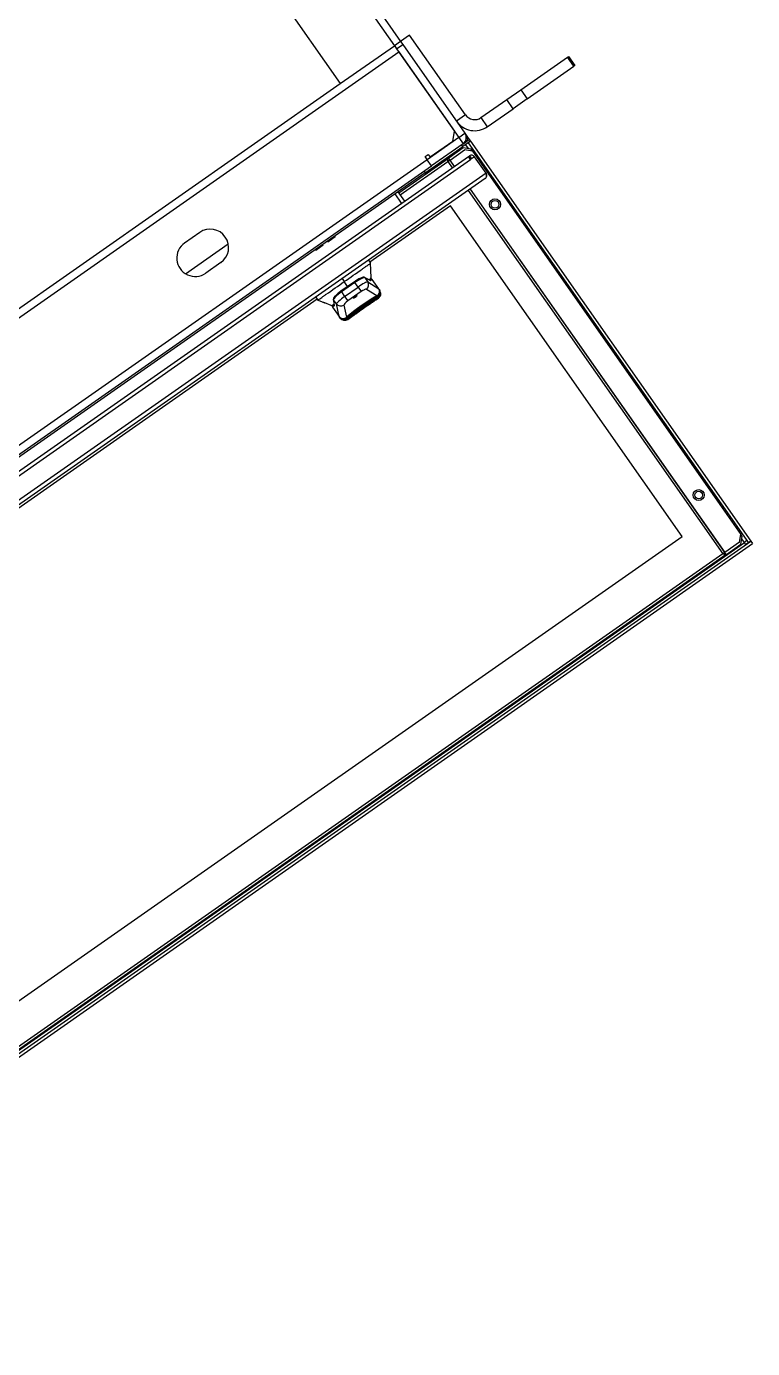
# Model space of a CAD drawing. Header units: millimetres. Extents: x 152904052 to 153933663, y 538271515 to 539240469.
# Drawn here: x 153348383 to 153348778, y 538942242 to 538942961 of the extents above; entities that cross this region are included whole.
import ezdxf

# ---------------------------------------------------------------- set-up
doc = ezdxf.new("R2010")
doc.units = ezdxf.units.MM
doc.layers.add('POWR', color=5, linetype='Continuous')

msp = doc.modelspace()

# ---------------------------------------------------------------- linework, layer by layer
at = {"layer": 'POWR', "color": 7}
for p, q in [((153348116.39, 538943624.2), (153348586.72, 538942952.5)), ((153348113.03, 538943621.85), (153348583.36, 538942950.14)), ((153348083.62, 538943601.26), (153348553.96, 538942929.55)), ((153348591.64, 538942955.94), (153348586.72, 538942952.5)), ((153348622.04, 538942912.52), (153348591.64, 538942955.94)), ((153346790.22, 538941689.56), (153348585.8, 538942946.84)), ((153348553.96, 538942929.55), (153348583.36, 538942950.14)), ((153348586.72, 538942952.5), (153348583.36, 538942950.14)), ((153348583.45, 538942950.2), (153348584.59, 538942948.56)), ((153348584.59, 538942948.56), (153348587.87, 538942950.86)), ((153348584.59, 538942948.56), (153348618.38, 538942900.31)), ((153348585.8, 538942946.84), (153348616.02, 538942903.67)), ((153348586.72, 538942952.5), (153348587.87, 538942950.86)), ((153348587.87, 538942950.86), (153348621.65, 538942902.61)), ((153348652.05, 538942926.22), (153348677.38, 538942943.95)), ((153348677.38, 538942943.95), (153348677.9, 538942944.32)), ((153348680.82, 538942939.03), (153348677.38, 538942943.95)), ((153348677.9, 538942944.32), (153348681.35, 538942939.4)), ((153348655.49, 538942921.3), (153348680.82, 538942939.03)), ((153348681.35, 538942939.4), (153348680.82, 538942939.03)), ((153347708.18, 538942337.33), (153348553.96, 538942929.55)), ((153348644.39, 538942920.85), (153348652.05, 538942926.22)), ((153348652.05, 538942926.22), (153348655.49, 538942921.3)), ((153348630.39, 538942911.05), (153348644.39, 538942920.85)), ((153348647.83, 538942915.93), (153348644.39, 538942920.85)), ((153348655.49, 538942921.3), (153348647.83, 538942915.93)), ((153348622.04, 538942912.52), (153348617.12, 538942909.08)), ((153348630.39, 538942911.05), (153348633.83, 538942906.13)), ((153348633.83, 538942906.13), (153348647.83, 538942915.93)), ((153348615.04, 538942898.1), (153348616.02, 538942903.67)), ((153348618.35, 538942900.18), (153348601.23, 538942888.19)), ((153348615.04, 538942898.1), (153348602.76, 538942889.5)), ((153348620.65, 538942896.9), (153348603.53, 538942884.91)), ((153348618.35, 538942900.18), (153348620.65, 538942896.9)), ((153348618.38, 538942900.31), (153348621.65, 538942902.61)), ((153348620.6, 538942895.4), (153348619.91, 538942896.38)), ((153348624.69, 538942898.27), (153348620.6, 538942895.4)), ((153348620.65, 538942896.9), (153348624, 538942899.25)), ((153348621.65, 538942902.61), (153348622.8, 538942900.97)), ((153348621.99, 538942898.47), (153348622.28, 538942898.05)), ((153348623.73, 538942894.06), (153348622.07, 538942896.43)), ((153348622.37, 538942900.67), (153348622.8, 538942900.97)), ((153348622.66, 538942898.38), (153348622.69, 538942898.33)), ((153348622.8, 538942900.97), (153348624, 538942899.25)), ((153348623.38, 538942897.35), (153348775.67, 538942679.86)), ((153348624, 538942899.25), (153348624.69, 538942898.27)), ((153348624.69, 538942898.27), (153348776.98, 538942680.78)), ((153347731.94, 538942265.4), (153348623.59, 538942889.89)), ((153348600.03, 538942889.91), (153348601.67, 538942891.06)), ((153348601.17, 538942888.27), (153348600.03, 538942889.91)), ((153348600.12, 538942881.06), (153348620.6, 538942895.4)), ((153348601.67, 538942891.06), (153348602.76, 538942889.5)), ((153348620.81, 538942894.57), (153348612.86, 538942889.01)), ((153348613.59, 538942887.97), (153348621.54, 538942893.53)), ((153348624.99, 538942893.84), (153348620.81, 538942894.57)), ((153348625.72, 538942892.79), (153348621.54, 538942893.53)), ((153348623.59, 538942889.89), (153348623.65, 538942889.93)), ((153348624.74, 538942888.25), (153348623.59, 538942889.89)), ((153348623.65, 538942889.93), (153348624.17, 538942890.29)), ((153348624.8, 538942888.29), (153348623.65, 538942889.93)), ((153348624.17, 538942890.29), (153348625.32, 538942888.65)), ((153348626.96, 538942889.8), (153348624.74, 538942888.25)), ((153348625.72, 538942892.79), (153348624.99, 538942893.84)), ((153348625.72, 538942892.79), (153348771.67, 538942684.35)), ((153348633.21, 538942880.87), (153348626.96, 538942889.8)), ((153346840, 538941655.08), (153348601.17, 538942888.27)), ((153346842.35, 538941651.72), (153348603.53, 538942884.91)), ((153347733.09, 538942263.77), (153348624.74, 538942888.25)), ((153348585.83, 538942870.08), (153348612.78, 538942888.95)), ((153348586.58, 538942869.02), (153348612.46, 538942887.14)), ((153348599.43, 538942882.04), (153348600.12, 538942881.06)), ((153348601.17, 538942888.27), (153348601.23, 538942888.19)), ((153348603.53, 538942884.91), (153348601.23, 538942888.19)), ((153348612.46, 538942887.14), (153348613.47, 538942887.97)), ((153348613.53, 538942887.89), (153348612.46, 538942887.14)), ((153348612.46, 538942887.14), (153348614.84, 538942883.75)), ((153348613.51, 538942887.91), (153348612.76, 538942887.38)), ((153348612.78, 538942888.95), (153348612.86, 538942889.01)), ((153348612.78, 538942888.95), (153348613.47, 538942887.97)), ((153348613.59, 538942887.97), (153348613.51, 538942887.91)), ((153348613.53, 538942887.89), (153348615.9, 538942884.5)), ((153348615.98, 538942884.56), (153348613.59, 538942887.97)), ((153348633.21, 538942880.87), (153347737.13, 538942253.29)), ((153348632.7, 538942877.95), (153347740.05, 538942252.77)), ((153348600.12, 538942881.06), (153347750.25, 538942285.97)), ((153348628.72, 538942875.04), (153348628.66, 538942875.12)), ((153348587.31, 538942864.48), (153348583.74, 538942869.59)), ((153348588.95, 538942865.62), (153348585.37, 538942870.74)), ((153348621.58, 538942870.04), (153348621.52, 538942870.12)), ((153348623.5, 538942871.38), (153348761.82, 538942673.83)), ((153348623.85, 538942871.63), (153348623.79, 538942871.71)), ((153348624.56, 538942872.13), (153348762.89, 538942674.58)), ((153348762.99, 538942674.61), (153348624.64, 538942872.19)), ((153348625.55, 538942872.82), (153348625.49, 538942872.9)), ((153348627.62, 538942874.27), (153348627.56, 538942874.35)), ((153348613.82, 538942863.06), (153348570.08, 538942832.43)), ((153348608.84, 538942861.11), (153348608.78, 538942861.2)), ((153348739.66, 538942683.35), (153348613.82, 538942863.06)), ((153348614.44, 538942865.04), (153348614.38, 538942865.12)), ((153348615.54, 538942865.81), (153348615.48, 538942865.89)), ((153348617.61, 538942867.26), (153348617.55, 538942867.34)), ((153348597.72, 538942853.33), (153348597.67, 538942853.41)), ((153348601.69, 538942856.11), (153348601.64, 538942856.19)), ((153348602.75, 538942856.85), (153348602.69, 538942856.93)), ((153348605.66, 538942858.89), (153348605.61, 538942858.97)), ((153348606.63, 538942859.57), (153348606.57, 538942859.65)), ((153348477.57, 538942848.6), (153348469.38, 538942842.87)), ((153348547.15, 538942843.55), (153348551.25, 538942846.42)), ((153348551.05, 538942846.7), (153348551.25, 538942846.42)), ((153348588.95, 538942847.19), (153348588.89, 538942847.27)), ((153348594.55, 538942851.11), (153348594.49, 538942851.19)), ((153348469.84, 538942826.18), (153348493.1, 538942842.47)), ((153348540.6, 538942838.96), (153348540.4, 538942839.25)), ((153348540.6, 538942838.96), (153348544.69, 538942841.83)), ((153348544.69, 538942841.83), (153348544.5, 538942842.11)), ((153348546.95, 538942843.83), (153348547.15, 538942843.55)), ((153348581.81, 538942842.19), (153348581.75, 538942842.27)), ((153348584.08, 538942843.78), (153348584.02, 538942843.86)), ((153348489.05, 538942832.22), (153348480.85, 538942826.48)), ((153348567.26, 538942832), (153348567.2, 538942832.08)), ((153348569.07, 538942833.26), (153348569.01, 538942833.34)), ((153348569.3, 538942833.55), (153348570.45, 538942831.91)), ((153348570.72, 538942824.11), (153348570.45, 538942831.91)), ((153348574.67, 538942837.18), (153348574.61, 538942837.27)), ((153348559.65, 538942826.67), (153348559.59, 538942826.75)), ((153348561.92, 538942828.26), (153348561.87, 538942828.34)), ((153348562.98, 538942829), (153348562.92, 538942829.08)), ((153348562.99, 538942828.99), (153348562.98, 538942829)), ((153348546.97, 538942817.79), (153348546.92, 538942817.87)), ((153348561.61, 538942821.8), (153348554.3, 538942816.68)), ((153348561.9, 538942821.39), (153348554.58, 538942816.27)), ((153348554.96, 538942823.51), (153348556.11, 538942821.87)), ((153348557.95, 538942819.24), (153348556.11, 538942821.87)), ((153348556.34, 538942813.76), (153348563.66, 538942818.88)), ((153348561.9, 538942821.39), (153348561.61, 538942821.8)), ((153348563.66, 538942818.88), (153348561.9, 538942821.39)), ((153348563.66, 538942818.88), (153348565.33, 538942816.49)), ((153348570.08, 538942822.67), (153348567.17, 538942824.17)), ((153348567.35, 538942824.01), (153348568.93, 538942821.75)), ((153348570.26, 538942822.51), (153348567.35, 538942824.01)), ((153348573.86, 538942814.07), (153348568.15, 538942817.66)), ((153348568.93, 538942821.75), (153348574.85, 538942818.03)), ((153348569.92, 538942822.75), (153348570.6, 538942823.23)), ((153348570.09, 538942822.66), (153348570.08, 538942822.67)), ((153348571.3, 538942823.1), (153348570.41, 538942822.48)), ((153348574.85, 538942818.03), (153348571.3, 538942823.1)), ((153348574.85, 538942818.03), (153348571.3, 538942823.1)), ((153348571.3, 538942823.1), (153348571.3, 538942823.1)), ((153348574.85, 538942818.03), (153348574.85, 538942818.03)), ((153348575.04, 538942817.68), (153348575.43, 538942817.12)), ((153348541.41, 538942812.36), (153348024.51, 538942450.42)), ((153348539.76, 538942812.74), (153348539.71, 538942812.82)), ((153348540.63, 538942813.47), (153348541.78, 538942811.83)), ((153348542.04, 538942814.33), (153348541.98, 538942814.41)), ((153348544.31, 538942815.92), (153348544.25, 538942816.01)), ((153348549.02, 538942808.91), (153348545.62, 538942810.28)), ((153348550.17, 538942812.26), (153348550.59, 538942809.01)), ((153348551.84, 538942809.78), (153348550.26, 538942812.04)), ((153348550.26, 538942812.04), (153348550.68, 538942808.79)), ((153348554.58, 538942816.27), (153348554.3, 538942816.68)), ((153348554.58, 538942816.27), (153348556.34, 538942813.76)), ((153348556.34, 538942813.76), (153348558.01, 538942811.37)), ((153348565.33, 538942816.49), (153348558.01, 538942811.37)), ((153348573.25, 538942811.92), (153348574.7, 538942812.94)), ((153348574.2, 538942813.65), (153348574.12, 538942813.76)), ((153348574.41, 538942813.34), (153348574.36, 538942813.43)), ((153348574.56, 538942813.13), (153348574.53, 538942813.17)), ((153348574.7, 538942812.94), (153348574.64, 538942813.02)), ((153348575.68, 538942814.51), (153348575.7, 538942814.54)), ((153348575.81, 538942814.6), (153348575.77, 538942814.46)), ((153348526.39, 538942803.37), (153348526.33, 538942803.45)), ((153348529.29, 538942805.41), (153348529.24, 538942805.49)), ((153348550.64, 538942808.64), (153348549.76, 538942808.02)), ((153348549.76, 538942808.02), (153348553.31, 538942802.95)), ((153348549.76, 538942808.02), (153348553.31, 538942802.95)), ((153348549.76, 538942808.02), (153348549.76, 538942808.02)), ((153348549.88, 538942808.72), (153348550.56, 538942809.19)), ((153348550.59, 538942809), (153348550.59, 538942809.01)), ((153348553.31, 538942802.95), (153348551.84, 538942809.78)), ((153348553.31, 538942802.95), (153348553.31, 538942802.95)), ((153348553.97, 538942802.09), (153348553.38, 538942802.94)), ((153348555.95, 538942809.11), (153348557.37, 538942802.53)), ((153348516.52, 538942796.46), (153348516.46, 538942796.54)), ((153348517.48, 538942797.13), (153348517.43, 538942797.22)), ((153348521.1, 538942799.66), (153348521.04, 538942799.75)), ((153348522.15, 538942800.4), (153348522.09, 538942800.49)), ((153348523.72, 538942801.51), (153348523.67, 538942801.59)), ((153348525.42, 538942802.69), (153348525.36, 538942802.78)), ((153348557.57, 538942802.17), (153348557.65, 538942802.06)), ((153348557.81, 538942801.84), (153348557.87, 538942801.75)), ((153348557.99, 538942801.59), (153348558.02, 538942801.54)), ((153348558.09, 538942801.43), (153348558.15, 538942801.35)), ((153348558.15, 538942801.35), (153348559.6, 538942802.37)), ((153348507.07, 538942789.84), (153348507.02, 538942789.93)), ((153348509.23, 538942791.36), (153348509.18, 538942791.44)), ((153348515.07, 538942795.44), (153348515.01, 538942795.53)), ((153348502.09, 538942786.35), (153348502.03, 538942786.44)), ((153348504.36, 538942787.95), (153348504.31, 538942788.03)), ((153348484.92, 538942774.33), (153348484.87, 538942774.41)), ((153348489.52, 538942777.55), (153348489.47, 538942777.63)), ((153348482.38, 538942772.55), (153348482.32, 538942772.63)), ((153348464.43, 538942759.98), (153348464.37, 538942760.06)), ((153348466.13, 538942761.17), (153348466.07, 538942761.25)), ((153348467.19, 538942761.91), (153348467.13, 538942761.99)), ((153348469.3, 538942763.39), (153348469.24, 538942763.47)), ((153348459.88, 538942756.79), (153348459.83, 538942756.88)), ((153348462.16, 538942758.39), (153348462.1, 538942758.47)), ((153348445.15, 538942746.48), (153348445.1, 538942746.56)), ((153348449.75, 538942749.7), (153348449.7, 538942749.78)), ((153348435.47, 538942739.69), (153348435.41, 538942739.78)), ((153348442.61, 538942744.7), (153348442.55, 538942744.78)), ((153348424.51, 538942732.02), (153348424.45, 538942732.1)), ((153348427.17, 538942733.88), (153348427.11, 538942733.96)), ((153348428.27, 538942734.65), (153348428.21, 538942734.74)), ((153348429.37, 538942735.43), (153348429.32, 538942735.51)), ((153348416.19, 538942726.19), (153348416.14, 538942726.28)), ((153348422.23, 538942730.42), (153348422.18, 538942730.51)), ((153348402.84, 538942716.84), (153348402.78, 538942716.92)), ((153348403.9, 538942717.58), (153348403.84, 538942717.66)), ((153348406.6, 538942719.47), (153348406.54, 538942719.56)), ((153348409.98, 538942721.84), (153348409.92, 538942721.93)), ((153348396.73, 538942712.56), (153348396.67, 538942712.64)), ((153348401.66, 538942716.02), (153348401.6, 538942716.1)), ((153348384.01, 538942703.66), (153348383.95, 538942703.74)), ((153348385.23, 538942704.51), (153348385.17, 538942704.59)), ((153348386.92, 538942705.69), (153348386.87, 538942705.78)), ((153348387.89, 538942706.37), (153348387.83, 538942706.45)), ((153348390.1, 538942707.92), (153348390.04, 538942708)), ((153347875.97, 538942049.77), (153348777.03, 538942680.7)), ((153347886.1, 538942085.68), (153348739.66, 538942683.35)), ((153348770.93, 538942680.18), (153348771.67, 538942684.35)), ((153348771.66, 538942679.14), (153348772.4, 538942683.31)), ((153348772.4, 538942683.31), (153348771.67, 538942684.35)), ((153348773.61, 538942680.01), (153348772.18, 538942682.06)), ((153348777, 538942680.75), (153348774.06, 538942678.7)), ((153348775.67, 538942679.86), (153348776.98, 538942680.78)), ((153348777, 538942680.75), (153348776.98, 538942680.78)), ((153348777, 538942680.75), (153348777.03, 538942680.7)), ((153348777.03, 538942680.7), (153348777.95, 538942679.39)), ((153347876.89, 538942048.46), (153348777.95, 538942679.39)), ((153347877.79, 538942052.75), (153348773.61, 538942680.01)), ((153348763.63, 538942673.51), (153347887.14, 538942059.79)), ((153348761.82, 538942673.83), (153347887.46, 538942061.6)), ((153348761.82, 538942673.83), (153348762.89, 538942674.58)), ((153348762.94, 538942674.5), (153348761.82, 538942673.83)), ((153348762.9, 538942674.56), (153348761.92, 538942673.87)), ((153348762.9, 538942674.56), (153348762.99, 538942674.61)), ((153348763.63, 538942673.51), (153348762.94, 538942674.5)), ((153348770.93, 538942680.18), (153348762.99, 538942674.61)), ((153348763.72, 538942673.57), (153348763.63, 538942673.51)), ((153348763.72, 538942673.57), (153348771.66, 538942679.14))]:
    msp.add_line(p, q, dxfattribs=at)
at = {"layer": 'POWR', "color": 7, "flags": 128}
msp.add_lwpolyline([(153348575.62, 538942814.65), (153348575.65, 538942814.62), (153348575.69, 538942814.6), (153348575.72, 538942814.57), (153348575.74, 538942814.55), (153348575.76, 538942814.52), (153348575.77, 538942814.5), (153348575.77, 538942814.48), (153348575.77, 538942814.46)], dxfattribs=at)
at = {"layer": 'POWR', "color": 7}
for centre, radius in [((153348638.02, 538942863.89), 3), ((153348638.02, 538942863.89), 2.1), ((153348748.72, 538942705.8), 3), ((153348748.72, 538942705.8), 2.1)]:
    msp.add_circle(centre, radius, dxfattribs=at)
for centre, radius, start, end in [((153348626.95, 538942915.96), 6, 214.99999, 304.99999), ((153348626.95, 538942915.96), 12, 214.99999, 304.99999), ((153348618.29, 538942900.26), 0.1, 304.99999, 34.99999), ((153348618.29, 538942900.26), 4.1, 304.99999, 34.99999), ((153348621.08, 538942899.77), 2.1, 304.99999, 34.99999), ((153348625.32, 538942888.65), 2, 35.00605, 125.00603), ((153348631.49, 538942879.67), 2.1, 305.00603, 35.00605), ((153348483.31, 538942840.41), 10, 304.99999, 124.99999), ((153348475.12, 538942834.67), 10, 124.99999, 304.99999), ((153348566.95, 538942823.74), 0.478, 33.75638, 62.70315), ((153348566.37, 538942820.11), 3.04, 305.98738, 32.61185), ((153348570, 538942822.2), 0.501, 34.95532, 88.16434), ((153348569.86, 538942822.24), 0.478, 33.75792, 61.46676), ((153348570.89, 538942822.82), 0.5, 35.00605, 125.00603), ((153348570.89, 538942822.82), 0.499, 34.84909, 124.84823), ((153348550.65, 538942812.32), 0.478, 187.30891, 216.25568), ((153348573.76, 538942813.83), 0.368, 349.6849, 40.54798), ((153348574.04, 538942813.52), 0.332, 344.08953, 42.00499), ((153348574.36, 538942813.28), 0.203, 330.00746, 26.72369), ((153348572.97, 538942815.4), 3, 305.00603, 35.00605), ((153348575.18, 538942815.45), 0.264, 30.7099, 81.86991), ((153348575.38, 538942815.04), 0.238, 20.72066, 78.62412), ((153348575.3, 538942816.06), 0.3, 304.80286, 2.15068), ((153348575.36, 538942815.94), 0.3, 304.82409, 1.68874), ((153348575.52, 538942814.71), 0.22, 9.74949, 74.39561), ((153348575.54, 538942815.61), 0.299, 326.60177, 0.08994), ((153348550.17, 538942808.31), 0.5, 125.00603, 215.00605), ((153348550.17, 538942808.31), 0.499, 125.16384, 215.16297), ((153348551.05, 538942808.93), 0.501, 161.84773, 215.05674), ((153348551.06, 538942809.07), 0.478, 188.54531, 216.25413), ((153348554.25, 538942811.63), 3.04, 217.40022, 304.02469), ((153348556.43, 538942803.81), 3, 215.00605, 305.00603), ((153348554.79, 538942802.12), 0.3, 246.82446, 305.26325), ((153348555.02, 538942801.85), 0.3, 247.86139, 305.2092), ((153348555.1, 538942801.75), 0.3, 248.32333, 305.18797), ((153348555.36, 538942801.47), 0.299, 249.92712, 286.4672), ((153348555.62, 538942801.75), 0.264, 168.14215, 219.30218), ((153348555.94, 538942801.42), 0.238, 171.38795, 229.2914), ((153348556.21, 538942801.19), 0.22, 175.61645, 240.26258), ((153348556.4, 538942801), 0.148, 193.72801, 252.71357), ((153348557.64, 538942802.54), 0.368, 209.46408, 260.32718), ((153348557.83, 538942802.17), 0.332, 208.00707, 265.92255), ((153348557.95, 538942801.79), 0.203, 223.28838, 280.00461)]:
    msp.add_arc(centre, radius, start, end, dxfattribs=at)
for centre, major_axis, ratio, start_param, end_param in [((153348562.53, 538942820.49), (-4.91, -3.44), 0.183333, 3.246312, 4.712389), ((153348564.08, 538942818.26), (-4.91, -3.44), 0.124664, 3.246312, 4.712389), ((153348565.75, 538942815.88), (-2.46, -1.72), 0.249328, 3.246312, 4.712389), ((153348567.26, 538942826.99), (3.16, -4.51), 0.105104, 6.08579, 6.283185), ((153348555.22, 538942815.37), (-4.91, -3.44), 0.183333, 4.712389, 6.178466), ((153348556.77, 538942813.14), (-4.91, -3.44), 0.124664, 4.712389, 6.178466), ((153348558.44, 538942810.76), (-2.46, -1.72), 0.249328, 4.712389, 6.178466), ((153348568.97, 538942803.52), (-20.89, -14.63), 0.249328, 4.306744, 5.118034), ((153348547.49, 538942813.14), (3.16, -4.51), 0.105104, 0, 0.197396)]:
    msp.add_ellipse(centre, major_axis=major_axis, ratio=ratio, start_param=start_param, end_param=end_param, dxfattribs=at)
msp.add_ellipse((153348561.95, 538942813.54), major_axis=(-1.02, -0.72), ratio=0.249328, dxfattribs=at)
for points, knots in [([(153348612.46, 538942887.14), (153348612.45, 538942887.33), (153348612.44, 538942887.73), (153348612.45, 538942888.27), (153348612.55, 538942888.71), (153348612.7, 538942888.87), (153348612.78, 538942888.95)], [0, 0, 0, 0, 0.237155, 0.492001, 0.7468934, 1, 1, 1, 1]), ([(153348633.21, 538942880.87), (153348633.22, 538942880.57), (153348633.25, 538942879.94), (153348633.23, 538942879.07), (153348633.08, 538942878.34), (153348632.83, 538942878.08), (153348632.7, 538942877.95)], [0, 0, 0, 0, 0.2307283, 0.4855625, 0.7404593, 1, 1, 1, 1]), ([(153348556.11, 538942821.87), (153348559.38, 538942824.16), (153348563.06, 538942826.74), (153348567.14, 538942829.59), (153348568.37, 538942830.46), (153348569.43, 538942831.2), (153348570.28, 538942831.79), (153348570.5, 538942831.94), (153348570.43, 538942831.9), (153348570.6, 538942832.01), (153348570.52, 538942831.96), (153348570.45, 538942831.91)], [0, 0, 0, 0, 0.12506, 0.140693, 0.156235, 0.171776, 0.187317, 0.207953, 0.228796, 0.24964, 1, 1, 1, 1]), ([(153348569.28, 538942833.53), (153348569.29, 538942833.54), (153348569.41, 538942833.62), (153348569.25, 538942833.51), (153348569.84, 538942833.93), (153348569.57, 538942833.73), (153348569.3, 538942833.55)], [0, 0, 0, 0, 0.001225, 0.027508, 0.053792, 1, 1, 1, 1]), ([(153348541.78, 538942811.83), (153348541.7, 538942811.78), (153348541.63, 538942811.72), (153348541.79, 538942811.84), (153348541.73, 538942811.79), (153348541.94, 538942811.95), (153348542.79, 538942812.54), (153348543.85, 538942813.28), (153348545.08, 538942814.15), (153348549.16, 538942817), (153348552.84, 538942819.58), (153348556.11, 538942821.87)], [0, 0, 0, 0, 0.75036, 0.771204, 0.792047, 0.812683, 0.828224, 0.843765, 0.859307, 0.87494, 1, 1, 1, 1]), ([(153348567.18, 538942824.16), (153348567.05, 538942824.2), (153348566.72, 538942824.31), (153348566.01, 538942824.16), (153348565.08, 538942823.81), (153348564.11, 538942823.35), (153348562.91, 538942822.67), (153348562.06, 538942822.1), (153348561.61, 538942821.8)], [0, 0, 0, 0, 0.136399, 0.35062, 0.486259, 0.639988, 0.811317, 1, 1, 1, 1]), ([(153348569.59, 538942822.92), (153348569.89, 538942823.15), (153348570.54, 538942823.66), (153348570.66, 538942823.95), (153348570.72, 538942824.11)], [0, 0, 0, 0, 0.460595, 1, 1, 1, 1]), ([(153348570.29, 538942823.25), (153348570.31, 538942823.27), (153348570.36, 538942823.3), (153348570.14, 538942823.15), (153348569.74, 538942822.87), (153348569.72, 538942822.85)], [0, 0, 0, 0, 0.590978, 0.979884, 1, 1, 1, 1]), ([(153348573.86, 538942814.07), (153348574.2, 538942814.33), (153348574.89, 538942814.83), (153348575.36, 538942815.95), (153348575.36, 538942817.1), (153348575.02, 538942817.72), (153348574.85, 538942818.03)], [0, 0, 0, 0, 0.280267, 0.560119, 0.77999, 1, 1, 1, 1]), ([(153348541.78, 538942811.83), (153348542.11, 538942811.69), (153348542.79, 538942811.42), (153348543.75, 538942811.04), (153348544.53, 538942810.72), (153348545.05, 538942810.51), (153348545.35, 538942810.39), (153348545.52, 538942810.32), (153348545.59, 538942810.29), (153348545.62, 538942810.28)], [0, 0, 0, 0, 0.121221, 0.24292, 0.371216, 0.512396, 0.666965, 0.831089, 1, 1, 1, 1]), ([(153348554.3, 538942816.68), (153348553.96, 538942816.43), (153348553.29, 538942815.95), (153348552.13, 538942815), (153348551.02, 538942813.94), (153348550.25, 538942812.92), (153348550.2, 538942812.46), (153348550.17, 538942812.25)], [0, 0, 0, 0, 0.148366, 0.289904, 0.552429, 0.78964, 1, 1, 1, 1]), ([(153348557.32, 538942802.36), (153348558.79, 538942803.5), (153348561.74, 538942805.78), (153348566.2, 538942808.95), (153348570.34, 538942811.74), (153348572.81, 538942813.29), (153348574.04, 538942814.07)], [0, 0, 0, 0, 0.280656, 0.5603169, 0.7800511, 1, 1, 1, 1]), ([(153348557.38, 538942802.46), (153348558.83, 538942803.59), (153348561.75, 538942805.87), (153348566.15, 538942809), (153348570.24, 538942811.75), (153348572.69, 538942813.28), (153348573.92, 538942814.05)], [0, 0, 0, 0, 0.279884, 0.560494, 0.779839, 1, 1, 1, 1]), ([(153348574.12, 538942813.76), (153348572.56, 538942812.78), (153348569.45, 538942810.81), (153348564.99, 538942807.75), (153348560.99, 538942804.83), (153348558.72, 538942803.06), (153348557.57, 538942802.17)], [0, 0, 0, 0, 0.279462, 0.559802, 0.778911, 1, 1, 1, 1]), ([(153348557.65, 538942802.06), (153348559.1, 538942803.19), (153348562.02, 538942805.43), (153348566.43, 538942808.58), (153348570.54, 538942811.34), (153348572.97, 538942812.88), (153348574.2, 538942813.65)], [0, 0, 0, 0, 0.279365, 0.559627, 0.778697, 1, 1, 1, 1]), ([(153348574.36, 538942813.43), (153348572.82, 538942812.44), (153348569.74, 538942810.47), (153348565.25, 538942807.38), (153348561.22, 538942804.46), (153348558.95, 538942802.71), (153348557.81, 538942801.84)], [0, 0, 0, 0, 0.279197, 0.55923, 0.778542, 1, 1, 1, 1]), ([(153348557.87, 538942801.75), (153348558.82, 538942802.48), (153348560.73, 538942803.95), (153348563.83, 538942806.22), (153348567.2, 538942808.6), (153348570.81, 538942811.03), (153348573.21, 538942812.57), (153348574.41, 538942813.34)], [0, 0, 0, 0, 0.186481, 0.372718, 0.559433, 0.778886, 1, 1, 1, 1]), ([(153348574.53, 538942813.17), (153348573.53, 538942812.53), (153348571.53, 538942811.23), (153348568.32, 538942809.08), (153348564.92, 538942806.71), (153348561.37, 538942804.14), (153348559.11, 538942802.44), (153348557.99, 538942801.59)], [0, 0, 0, 0, 0.186493, 0.373204, 0.559469, 0.779702, 1, 1, 1, 1]), ([(153348558.02, 538942801.54), (153348558.98, 538942802.26), (153348560.91, 538942803.69), (153348564.02, 538942805.95), (153348567.39, 538942808.32), (153348570.98, 538942810.77), (153348573.37, 538942812.34), (153348574.56, 538942813.13)], [0, 0, 0, 0, 0.186482, 0.372708, 0.559438, 0.778869, 1, 1, 1, 1]), ([(153348574.64, 538942813.02), (153348573.65, 538942812.36), (153348571.67, 538942811.04), (153348568.47, 538942808.87), (153348565.07, 538942806.49), (153348561.51, 538942803.94), (153348559.23, 538942802.27), (153348558.09, 538942801.43)], [0, 0, 0, 0, 0.18649, 0.373191, 0.559464, 0.77969, 1, 1, 1, 1]), ([(153348559.6, 538942802.37), (153348559.61, 538942802.37), (153348559.88, 538942802.55), (153348560.83, 538942803.25), (153348562.4, 538942804.41), (153348564.3, 538942805.79), (153348566.35, 538942807.25), (153348568.42, 538942808.67), (153348570.37, 538942809.99), (153348571.99, 538942811.07), (153348572.98, 538942811.72), (153348573.24, 538942811.92), (153348573.25, 538942811.93)], [0, 0, 0, 0, 0.0034732, 0.1277511, 0.2519299, 0.3758187, 0.4998224, 0.6240272, 0.7482066, 0.8721021, 0.996008, 1, 1, 1, 1]), ([(153348574.04, 538942814.07), (153348574.35, 538942814.31), (153348574.9, 538942814.74), (153348575.12, 538942815.42), (153348575.22, 538942815.71)], [0, 0, 0, 0, 0.560102, 1, 1, 1, 1]), ([(153348575.41, 538942815.59), (153348575.27, 538942815.17), (153348575.01, 538942814.43), (153348574.39, 538942813.97), (153348574.12, 538942813.76)], [0, 0, 0, 0, 0.558805, 1, 1, 1, 1]), ([(153348574.2, 538942813.65), (153348574.5, 538942813.88), (153348575.03, 538942814.3), (153348575.29, 538942814.92), (153348575.41, 538942815.19)], [0, 0, 0, 0, 0.559341, 1, 1, 1, 1]), ([(153348575.61, 538942815.13), (153348575.46, 538942814.74), (153348575.19, 538942814.06), (153348574.61, 538942813.62), (153348574.36, 538942813.43)], [0, 0, 0, 0, 0.559946, 1, 1, 1, 1]), ([(153348574.41, 538942813.34), (153348574.7, 538942813.56), (153348575.21, 538942813.96), (153348575.48, 538942814.55), (153348575.59, 538942814.81)], [0, 0, 0, 0, 0.560851, 1, 1, 1, 1]), ([(153348575.73, 538942814.74), (153348575.58, 538942814.39), (153348575.31, 538942813.77), (153348574.77, 538942813.35), (153348574.53, 538942813.17)], [0, 0, 0, 0, 0.560632, 1, 1, 1, 1]), ([(153348574.56, 538942813.13), (153348574.84, 538942813.34), (153348575.32, 538942813.73), (153348575.58, 538942814.29), (153348575.7, 538942814.54)], [0, 0, 0, 0, 0.558153, 1, 1, 1, 1]), ([(153348575.77, 538942814.46), (153348575.62, 538942814.14), (153348575.35, 538942813.57), (153348574.86, 538942813.19), (153348574.64, 538942813.02)], [0, 0, 0, 0, 0.558034, 1, 1, 1, 1]), ([(153348575.36, 538942816.47), (153348575.37, 538942816.45), (153348575.39, 538942816.42), (153348575.41, 538942816.39), (153348575.42, 538942816.37)], [0, 0, 0, 0, 0.56, 1, 1, 1, 1]), ([(153348575.42, 538942816.37), (153348575.43, 538942816.35), (153348575.44, 538942816.32), (153348575.45, 538942816.19), (153348575.46, 538942816.04), (153348575.45, 538942815.83), (153348575.42, 538942815.67), (153348575.41, 538942815.59)], [0, 0, 0, 0, 0.249744, 0.375036, 0.500188, 0.74981, 1, 1, 1, 1]), ([(153348575.41, 538942815.19), (153348575.44, 538942815.32), (153348575.51, 538942815.56), (153348575.56, 538942815.86), (153348575.58, 538942816.05), (153348575.59, 538942816.06), (153348575.6, 538942816.07)], [0, 0, 0, 0, 0.280806, 0.560908, 0.780709, 1, 1, 1, 1]), ([(153348575.43, 538942815.27), (153348575.47, 538942815.33), (153348575.52, 538942815.42), (153348575.57, 538942815.56), (153348575.58, 538942815.63), (153348575.58, 538942815.68), (153348575.56, 538942815.7), (153348575.54, 538942815.69), (153348575.53, 538942815.69)], [0, 0, 0, 0, 0.3746593, 0.5616245, 0.6557405, 0.749878, 0.8745803, 1, 1, 1, 1]), ([(153348575.59, 538942814.81), (153348575.63, 538942814.94), (153348575.71, 538942815.18), (153348575.75, 538942815.49), (153348575.77, 538942815.6), (153348575.77, 538942815.65)], [0, 0, 0, 0, 0.36017, 0.71825, 1, 1, 1, 1]), ([(153348575.6, 538942816.07), (153348575.61, 538942816.04), (153348575.63, 538942816), (153348575.65, 538942815.97), (153348575.66, 538942815.95)], [0, 0, 0, 0, 0.56, 1, 1, 1, 1]), ([(153348575.66, 538942815.95), (153348575.66, 538942815.94), (153348575.67, 538942815.92), (153348575.68, 538942815.86), (153348575.68, 538942815.76), (153348575.68, 538942815.6), (153348575.66, 538942815.37), (153348575.62, 538942815.21), (153348575.61, 538942815.13)], [0, 0, 0, 0, 0.125651, 0.251071, 0.376235, 0.501213, 0.75047, 1, 1, 1, 1]), ([(153348575.65, 538942815.05), (153348575.67, 538942815.07), (153348575.7, 538942815.12), (153348575.74, 538942815.21), (153348575.76, 538942815.29), (153348575.76, 538942815.32), (153348575.75, 538942815.35), (153348575.73, 538942815.37), (153348575.72, 538942815.36), (153348575.71, 538942815.36)], [0, 0, 0, 0, 0.1711961, 0.419391, 0.5435843, 0.6061842, 0.6688961, 0.8347433, 1, 1, 1, 1]), ([(153348575.68, 538942814.51), (153348575.73, 538942814.64), (153348575.79, 538942814.82), (153348575.8, 538942814.93), (153348575.81, 538942814.96)], [0, 0, 0, 0, 0.764662, 1, 1, 1, 1]), ([(153348575.7, 538942814.54), (153348575.77, 538942814.79), (153348575.87, 538942815.13), (153348575.89, 538942815.42), (153348575.9, 538942815.44), (153348575.91, 538942815.45)], [0, 0, 0, 0, 0.558035, 0.778748, 1, 1, 1, 1]), ([(153348575.84, 538942815.61), (153348575.84, 538942815.6), (153348575.84, 538942815.59), (153348575.85, 538942815.52), (153348575.85, 538942815.41), (153348575.84, 538942815.24), (153348575.8, 538942814.99), (153348575.76, 538942814.83), (153348575.73, 538942814.74)], [0, 0, 0, 0, 0.124886, 0.250388, 0.375677, 0.500865, 0.750601, 1, 1, 1, 1]), ([(153348575.79, 538942815.7), (153348575.8, 538942815.68), (153348575.82, 538942815.65), (153348575.83, 538942815.62), (153348575.84, 538942815.61)], [0, 0, 0, 0, 0.56, 1, 1, 1, 1]), ([(153348549.02, 538942808.91), (153348549.23, 538942808.91), (153348549.53, 538942808.92), (153348550.29, 538942809.42), (153348550.52, 538942809.57)], [0, 0, 0, 0, 0.702256, 1, 1, 1, 1]), ([(153348549.02, 538942808.91), (153348549.09, 538942808.88), (153348549.25, 538942808.83), (153348549.51, 538942808.83), (153348549.75, 538942808.89), (153348549.89, 538942808.98), (153348549.96, 538942809.02)], [0, 0, 0, 0, 0.246097, 0.5, 0.753903, 1, 1, 1, 1]), ([(153348550.54, 538942809.42), (153348550.52, 538942809.4), (153348550.11, 538942809.12), (153348549.9, 538942808.97), (153348549.94, 538942809), (153348549.97, 538942809.02)], [0, 0, 0, 0, 0.020116, 0.409022, 1, 1, 1, 1]), ([(153348553.31, 538942802.95), (153348553.62, 538942802.62), (153348554.25, 538942801.95), (153348555.48, 538942801.74), (153348556.55, 538942801.96), (153348557.1, 538942802.34), (153348557.37, 538942802.53)], [0, 0, 0, 0, 0.279785, 0.559857, 0.779728, 1, 1, 1, 1]), ([(153348554.68, 538942801.84), (153348554.66, 538942801.86), (153348554.64, 538942801.89), (153348554.61, 538942801.92), (153348554.6, 538942801.93)], [0, 0, 0, 0, 0.56, 1, 1, 1, 1]), ([(153348555.42, 538942801.59), (153348555.34, 538942801.6), (153348555.18, 538942801.63), (153348554.97, 538942801.69), (153348554.83, 538942801.75), (153348554.72, 538942801.81), (153348554.69, 538942801.83), (153348554.68, 538942801.84)], [0, 0, 0, 0, 0.251028, 0.501181, 0.626243, 0.751403, 1, 1, 1, 1]), ([(153348554.9, 538942801.58), (153348554.92, 538942801.58), (153348554.95, 538942801.59), (153348555.27, 538942801.5), (153348555.59, 538942801.47), (153348555.79, 538942801.45)], [0, 0, 0, 0, 0.279424, 0.560243, 1, 1, 1, 1]), ([(153348554.99, 538942801.47), (153348554.98, 538942801.49), (153348554.95, 538942801.52), (153348554.92, 538942801.56), (153348554.9, 538942801.58)], [0, 0, 0, 0, 0.56, 1, 1, 1, 1]), ([(153348554.97, 538942801.87), (153348554.96, 538942801.87), (153348554.96, 538942801.85), (153348554.97, 538942801.83), (153348555.02, 538942801.8), (153348555.11, 538942801.78), (153348555.23, 538942801.78), (153348555.32, 538942801.8), (153348555.37, 538942801.81)], [0, 0, 0, 0, 0.125083, 0.250612, 0.375716, 0.501101, 0.749517, 1, 1, 1, 1]), ([(153348555.79, 538942801.24), (153348555.7, 538942801.25), (153348555.53, 538942801.27), (153348555.31, 538942801.33), (153348555.16, 538942801.39), (153348555.07, 538942801.43), (153348555.01, 538942801.46), (153348555, 538942801.47), (153348554.99, 538942801.47)], [0, 0, 0, 0, 0.250691, 0.499738, 0.624633, 0.749644, 0.875011, 1, 1, 1, 1]), ([(153348555.25, 538942801.19), (153348555.24, 538942801.21), (153348555.22, 538942801.23), (153348555.19, 538942801.26), (153348555.18, 538942801.27)], [0, 0, 0, 0, 0.5599996, 1, 1, 1, 1]), ([(153348556.1, 538942800.99), (153348556.01, 538942801), (153348555.84, 538942801.01), (153348555.6, 538942801.06), (153348555.43, 538942801.12), (153348555.33, 538942801.15), (153348555.27, 538942801.18), (153348555.26, 538942801.19), (153348555.25, 538942801.19)], [0, 0, 0, 0, 0.249575, 0.499234, 0.624577, 0.749541, 0.874797, 1, 1, 1, 1]), ([(153348555.28, 538942801.51), (153348555.27, 538942801.5), (153348555.27, 538942801.48), (153348555.28, 538942801.46), (153348555.32, 538942801.44), (153348555.39, 538942801.42), (153348555.53, 538942801.42), (153348555.64, 538942801.44), (153348555.71, 538942801.46)], [0, 0, 0, 0, 0.125209, 0.250655, 0.344867, 0.439084, 0.625539, 1, 1, 1, 1]), ([(153348555.27, 538942801.26), (153348555.35, 538942801.24), (153348555.54, 538942801.19), (153348555.88, 538942801.17), (153348556.08, 538942801.15)], [0, 0, 0, 0, 0.389876, 1, 1, 1, 1]), ([(153348555.38, 538942801.07), (153348555.4, 538942801.07), (153348555.44, 538942801.07), (153348555.78, 538942800.98), (153348556.1, 538942800.97), (153348556.3, 538942800.96)], [0, 0, 0, 0, 0.279849, 0.560767, 1, 1, 1, 1]), ([(153348557.57, 538942802.17), (153348557.2, 538942801.95), (153348556.54, 538942801.54), (153348555.76, 538942801.57), (153348555.42, 538942801.59)], [0, 0, 0, 0, 0.559592, 1, 1, 1, 1]), ([(153348556.36, 538942800.86), (153348556.27, 538942800.86), (153348556.09, 538942800.87), (153348555.84, 538942800.91), (153348555.68, 538942800.94), (153348555.63, 538942800.96), (153348555.62, 538942800.96)], [0, 0, 0, 0, 0.367851, 0.735806, 0.920546, 1, 1, 1, 1]), ([(153348555.66, 538942801.08), (153348555.66, 538942801.08), (153348555.66, 538942801.07), (153348555.71, 538942801.04), (153348555.91, 538942800.98), (153348556.17, 538942800.97), (153348556.33, 538942800.96)], [0, 0, 0, 0, 0.02102, 0.134539, 0.478024, 1, 1, 1, 1]), ([(153348555.79, 538942801.45), (153348556.17, 538942801.48), (153348556.84, 538942801.53), (153348557.4, 538942801.9), (153348557.65, 538942802.06)], [0, 0, 0, 0, 0.559285, 1, 1, 1, 1]), ([(153348557.81, 538942801.84), (153348557.46, 538942801.62), (153348556.84, 538942801.24), (153348556.11, 538942801.24), (153348555.79, 538942801.24)], [0, 0, 0, 0, 0.56001, 1, 1, 1, 1]), ([(153348556.08, 538942801.15), (153348556.45, 538942801.18), (153348557.09, 538942801.24), (153348557.63, 538942801.6), (153348557.87, 538942801.75)], [0, 0, 0, 0, 0.56076, 1, 1, 1, 1]), ([(153348557.99, 538942801.59), (153348557.66, 538942801.39), (153348557.08, 538942801.03), (153348556.4, 538942801.01), (153348556.1, 538942800.99)], [0, 0, 0, 0, 0.560688, 1, 1, 1, 1]), ([(153348556.3, 538942800.96), (153348556.65, 538942800.99), (153348557.27, 538942801.06), (153348557.79, 538942801.39), (153348558.02, 538942801.54)], [0, 0, 0, 0, 0.558139, 1, 1, 1, 1]), ([(153348558.09, 538942801.43), (153348557.79, 538942801.25), (153348557.26, 538942800.93), (153348556.63, 538942800.88), (153348556.36, 538942800.86)], [0, 0, 0, 0, 0.558032, 1, 1, 1, 1]), ([(153348774.57, 538942681.43), (153348774.58, 538942681.37), (153348774.6, 538942681.26), (153348774.4, 538942680.95), (153348774.11, 538942680.58), (153348773.82, 538942680.25), (153348773.65, 538942680.06), (153348773.61, 538942680.01)], [0, 0, 0, 0, 0.26101, 0.482061, 0.703095, 0.924129, 1, 1, 1, 1]), ([(153348763.63, 538942673.51), (153348763.54, 538942673.47), (153348763.34, 538942673.38), (153348762.91, 538942673.43), (153348762.39, 538942673.6), (153348762.01, 538942673.76), (153348761.82, 538942673.83)], [0, 0, 0, 0, 0.237155, 0.492001, 0.746893, 1, 1, 1, 1]), ([(153348773.61, 538942680.01), (153348773.69, 538942679.8), (153348773.84, 538942679.42), (153348774.01, 538942678.96), (153348774.04, 538942678.77), (153348774.06, 538942678.7)], [0, 0, 0, 0, 0.407958, 0.75346, 1, 1, 1, 1])]:
    msp.add_open_spline(points, degree=3, knots=knots, dxfattribs=at)
msp.add_open_spline([(153348570.29, 538942823.25), (153348570.42, 538942823.37), (153348570.67, 538942823.6), (153348570.7, 538942823.94), (153348570.72, 538942824.11)], degree=3, dxfattribs=at)

doc.saveas('drawing.dxf')
